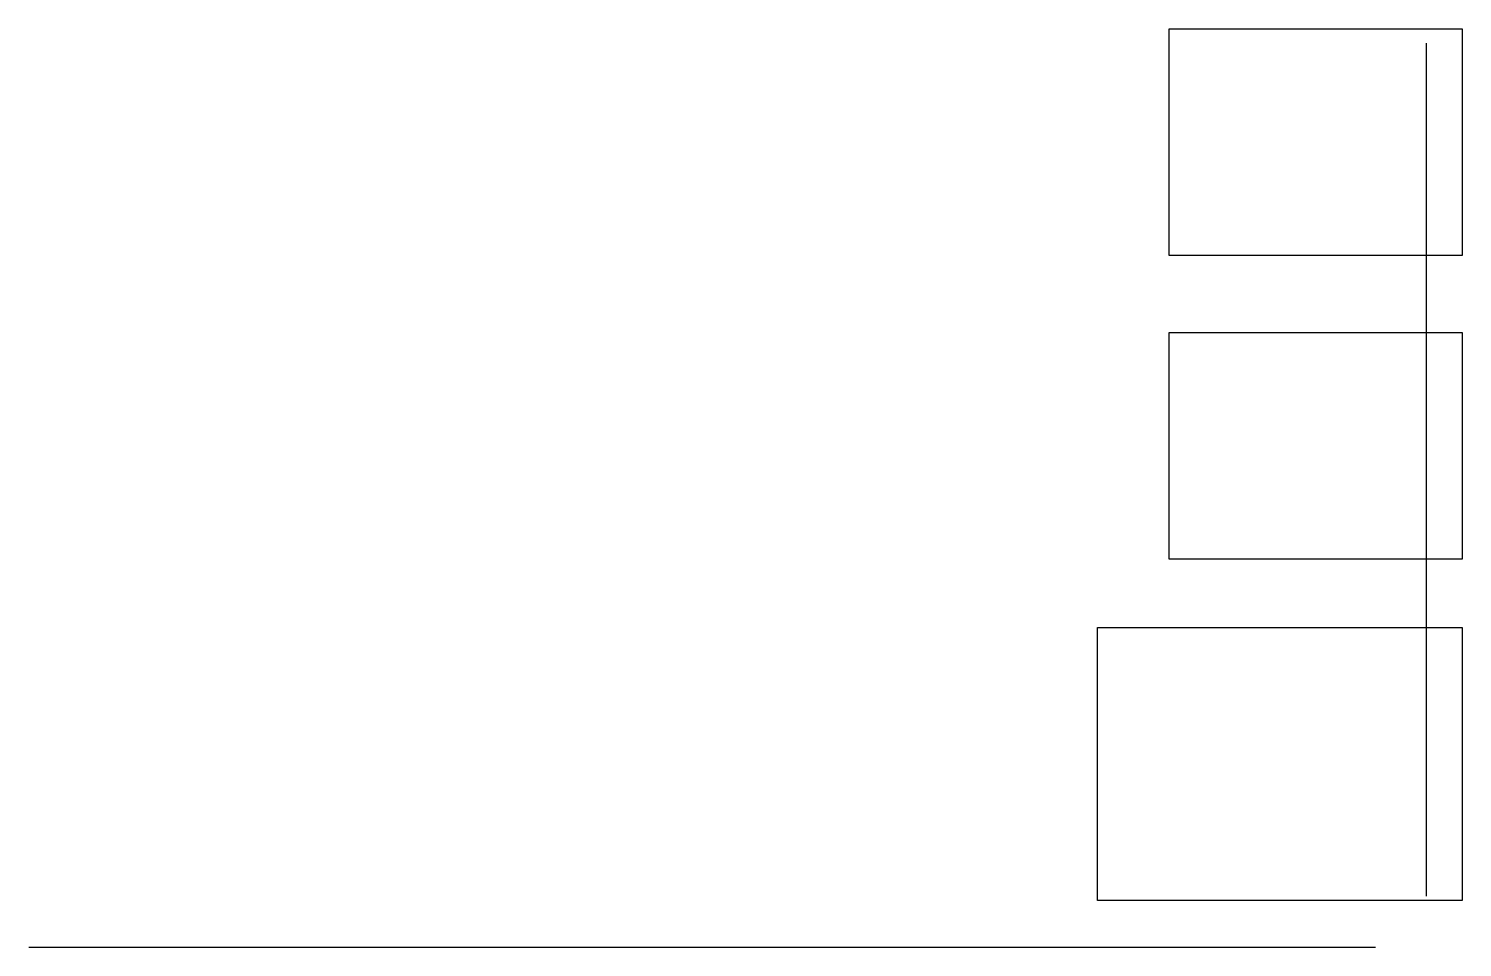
# Model space of a CAD drawing. Header units: millimetres. Extents: x -79 to 5.1, y -3 to 50.9.
import ezdxf

# ---------------------------------------------------------------- set-up
doc = ezdxf.new("R2010")
doc.units = ezdxf.units.MM
doc.layers.get('0').update_dxf_attribs({"linetype": 'CONTINUOUS'})

msp = doc.modelspace()

# ---------------------------------------------------------------- linework, layer by layer
for p, q in [((3, 0), (3, 50)), ((-79, -3), (0, -3))]:
    msp.add_line(p, q)
for points in [[(5.1, 37.55), (-12.1, 37.55), (-12.1, 50.85), (5.1, 50.85)], [(5.1, 19.75), (-12.1, 19.75), (-12.1, 33.05), (5.1, 33.05)], [(5.1, -0.25), (-16.3, -0.25), (-16.3, 15.75), (5.1, 15.75)]]:
    msp.add_lwpolyline(points, close=True)

doc.saveas('drawing.dxf')
